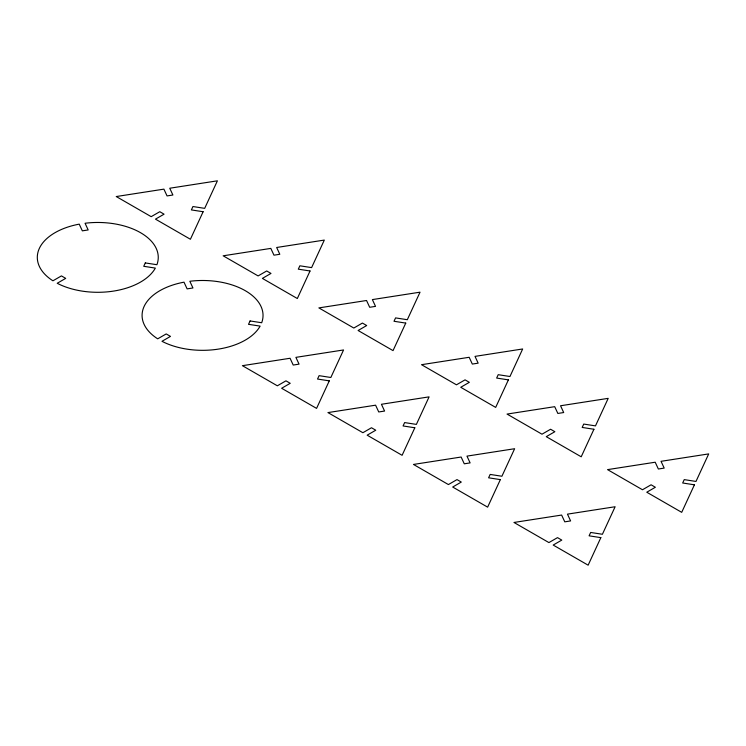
<?xml version="1.0" encoding="UTF-8"?>
<svg xmlns="http://www.w3.org/2000/svg" width="746" height="746" viewBox="0 0 746 746"><rect width="100%" height="100%" fill="white"/><g stroke="black" fill="none" stroke-linecap="round" stroke-linejoin="round"><path stroke-width="1.12" d="M203.126 211.733L190.407 239.261L155.476 219.137L164.064 214.177L159.793 211.705L151.186 216.666L116.255 196.543L163.906 189.139L167.048 195.918L172.895 195.014L169.743 188.234L217.403 180.821L204.684 208.358L192.944 206.539L191.377 209.915L203.126 211.733M310.038 270.985L297.328 298.521L262.387 278.398L270.985 273.428L266.704 270.966L258.107 275.927L223.166 255.803L270.817 248.399L273.969 255.179L279.806 254.274L276.663 247.485L324.314 240.081L311.604 267.609L299.864 265.8L298.297 269.166L310.038 270.985M329.284 380.861L316.574 408.388L281.634 388.265L290.222 383.304L285.951 380.833L277.353 385.803L242.413 365.68L290.063 358.267L293.215 365.046L299.053 364.141L295.901 357.362L343.561 349.958L330.842 377.485L319.101 375.667L317.535 379.043L329.284 380.861M405.759 323.093L393.039 350.62L358.099 330.497L366.696 325.536L362.416 323.065L353.818 328.035L318.878 307.902L366.538 300.498L369.68 307.277L375.527 306.373L372.375 299.594L420.035 292.18L407.316 319.717L395.576 317.899L394.009 321.274L405.759 323.093M414.823 427.775L402.103 455.302L367.163 435.179L375.76 430.218L371.48 427.747L362.882 432.717L327.942 412.585L375.592 405.181L378.744 411.96L384.582 411.055L381.439 404.276L429.09 396.863L416.38 424.399L404.64 422.581L403.073 425.957L414.823 427.775M508.39 379.873L495.68 407.409L460.739 387.286L469.337 382.325L465.056 379.854L456.459 384.815L421.518 364.691L469.169 357.287L472.321 364.067L478.158 363.162L475.015 356.383L522.666 348.969L509.956 376.506L498.216 374.688L496.65 378.063L508.39 379.873M500.352 479.622L487.632 507.149L452.691 487.026L461.289 482.065L457.009 479.594L448.411 484.564L413.47 464.441L461.131 457.028L464.273 463.807L470.12 462.902L466.968 456.123L514.628 448.719L501.909 476.246L490.169 474.428L488.602 477.804L500.352 479.622M593.928 429.258L581.209 456.794L546.268 436.662L554.865 431.701L550.585 429.239L541.988 434.2L507.047 414.077L554.707 406.673L557.849 413.443L563.696 412.547L560.544 405.759L608.204 398.355L595.485 425.882L583.745 424.064L582.178 427.439L593.928 429.258M600.847 537.642L588.137 565.179L553.196 545.056L561.785 540.095L557.514 537.624L548.916 542.584L513.975 522.461L561.626 515.057L564.778 521.836L570.615 520.932L567.464 514.143L615.124 506.739L602.404 534.267L590.664 532.457L589.098 535.824L600.847 537.642M694.423 484.816L681.704 512.343L646.773 492.22L655.361 487.259L651.09 484.788L642.483 489.758L607.552 469.626L655.202 462.222L658.354 469.001L664.192 468.096L661.04 461.317L708.7 453.904L695.981 481.44L684.241 479.622L682.674 482.998L694.423 484.816M145.302 262.928L143.736 266.303L155.345 268.094A60.482 34.922 0 0 1 57.209 283.275L65.704 278.37L61.433 275.899L52.929 280.804A60.482 34.922 0 0 1 79.225 224.145L82.34 230.85L88.177 229.945L85.063 223.25A60.482 34.922 0 0 1 156.912 264.718L145.302 262.928M250.078 320.948L248.511 324.324L260.121 326.114A60.482 34.922 0 0 1 161.985 341.304L170.48 336.39L166.209 333.928L157.704 338.833A60.482 34.922 0 0 1 184.001 282.175L187.115 288.879L192.953 287.975L189.838 281.27A60.482 34.922 0 0 1 261.687 322.748L250.078 320.948"/></g></svg>
